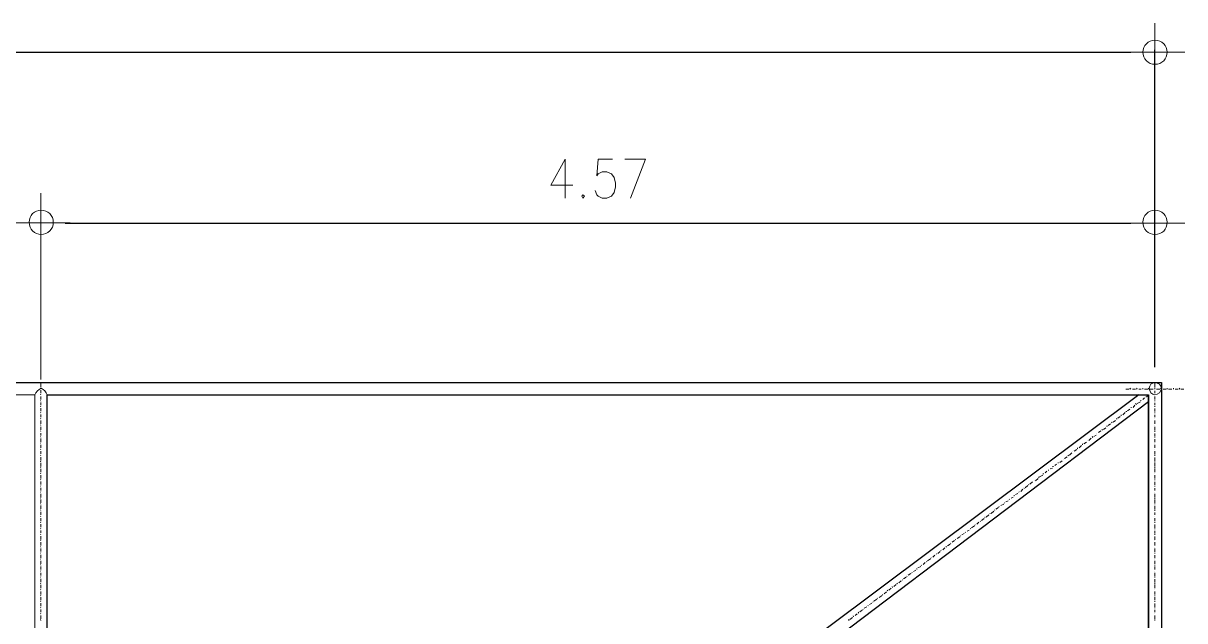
# Model space of a CAD drawing. Header units: millimetres. Extents: x 2928 to 3112, y 1220 to 1280.
# Drawn here: x 3078.04 to 3082.806, y 1253.401 to 1255.854 of the extents above; entities that cross this region are included whole.
import ezdxf

# ---------------------------------------------------------------- set-up
doc = ezdxf.new("R2010")
doc.units = ezdxf.units.MM

msp = doc.modelspace()

# ---------------------------------------------------------------- linework, layer by layer
at = {"color": 7, "linetype": 'Continuous', "lineweight": 9, "true_color": 0x000007}
for points in [[(3082.68352, 1255.85396), (3082.68352, 1255.61248), (3082.68352, 1255.61248)], [(3082.56444, 1255.73487), (3082.80592, 1255.73487), (3082.80592, 1255.73487)], [(3082.68352, 1255.15597), (3082.68352, 1254.91449), (3082.68352, 1254.91449)], [(3082.56444, 1255.03358), (3082.80592, 1255.03358), (3082.80592, 1255.03358)]]:
    msp.add_lwpolyline(points, dxfattribs=at)
at = {"color": 253, "linetype": 'Continuous', "lineweight": -2, "true_color": 0x9a9a9a}
for points in [[(3060.72848, 1255.73487), (3082.58428, 1255.73487), (3082.58428, 1255.73487)], [(3082.68352, 1254.44145), (3082.68352, 1255.74479), (3082.68352, 1255.74479)], [(3078.21114, 1255.03358), (3082.58428, 1255.03358), (3082.58428, 1255.03358)], [(3082.68352, 1254.44145), (3082.68352, 1255.04681), (3082.68352, 1255.04681)]]:
    msp.add_lwpolyline(points, dxfattribs=at)
at = {"color": 7, "linetype": 'Continuous', "lineweight": 20, "true_color": 0x000007}
for points in [[(3080.26374, 1255.13613), (3080.26374, 1255.29656), (3080.20419, 1255.18905), (3080.29516, 1255.18905)], [(3080.45725, 1255.29656), (3080.39936, 1255.29656), (3080.39275, 1255.2271), (3080.39936, 1255.23537), (3080.4159, 1255.24364), (3080.4341, 1255.24364), (3080.45395, 1255.23537), (3080.46387, 1255.22048), (3080.47049, 1255.19732), (3080.47049, 1255.18244), (3080.46387, 1255.15928), (3080.45395, 1255.1444), (3080.4341, 1255.13613), (3080.4159, 1255.13613), (3080.39936, 1255.1444), (3080.39275, 1255.14936), (3080.38613, 1255.16755)], [(3080.53168, 1255.13613), (3080.59288, 1255.29656), (3080.50853, 1255.29656)], [(3078.1119, 1254.91449), (3078.1119, 1255.15597), (3078.1119, 1255.15597)], [(3078.1119, 1255.15597), (3078.1119, 1254.91449), (3078.1119, 1254.91449)], [(3078.23264, 1255.03523), (3077.99116, 1255.03523), (3077.99116, 1255.03523)], [(3077.99116, 1255.03523), (3078.23264, 1255.03523), (3078.23264, 1255.03523)]]:
    msp.add_lwpolyline(points, dxfattribs=at)
msp.add_lwpolyline([(3080.33651, 1255.14936), (3080.33155, 1255.1444), (3080.33651, 1255.13613), (3080.34313, 1255.1444)], close=True, dxfattribs=at)
at = {"color": 253, "linetype": 'Continuous', "lineweight": 5, "true_color": 0x9a9a9a}
for points in [[(3078.1119, 1254.39183), (3078.1119, 1255.04681), (3078.1119, 1255.04681)], [(3078.1119, 1254.44311), (3078.1119, 1255.04681), (3078.1119, 1255.04681)]]:
    msp.add_lwpolyline(points, dxfattribs=at)
at = {"color": 252, "linetype": 'Continuous', "lineweight": 13, "true_color": 0x989898}
for points in [[(3078.1119, 1254.36041), (3078.1119, 1254.38025), (3078.1119, 1254.38025)], [(3078.1119, 1254.36041), (3078.1119, 1254.38025), (3078.1119, 1254.38025)], [(3078.1119, 1254.35379), (3078.11024, 1254.35544), (3078.11024, 1254.35544)], [(3078.1119, 1254.35379), (3078.11024, 1254.35544), (3078.11024, 1254.35544)], [(3078.1119, 1254.3356), (3078.1119, 1254.34717), (3078.1119, 1254.34717)], [(3078.1119, 1254.3356), (3078.1119, 1254.34717), (3078.1119, 1254.34717)], [(3078.1119, 1254.32898), (3078.11024, 1254.33063), (3078.11024, 1254.33063)], [(3078.1119, 1254.32898), (3078.11024, 1254.33063), (3078.11024, 1254.33063)], [(3078.1119, 1254.30252), (3078.11024, 1254.30582), (3078.11024, 1254.30582)], [(3078.1119, 1254.30252), (3078.11024, 1254.30582), (3078.11024, 1254.30582)], [(3078.1119, 1254.30913), (3078.1119, 1254.32236), (3078.1119, 1254.32236)], [(3078.1119, 1254.30913), (3078.1119, 1254.32236), (3078.1119, 1254.32236)], [(3078.1119, 1254.28598), (3078.1119, 1254.29755), (3078.1119, 1254.29755)], [(3078.1119, 1254.28598), (3078.1119, 1254.29755), (3078.1119, 1254.29755)], [(3078.1119, 1254.27936), (3078.11024, 1254.28267), (3078.11024, 1254.28267)], [(3078.1119, 1254.27936), (3078.11024, 1254.28267), (3078.11024, 1254.28267)], [(3078.1119, 1254.25455), (3078.11024, 1254.2562), (3078.11024, 1254.2562)], [(3078.1119, 1254.25455), (3078.11024, 1254.2562), (3078.11024, 1254.2562)], [(3078.1119, 1254.26117), (3078.1119, 1254.2744), (3078.1119, 1254.2744)], [(3078.1119, 1254.26117), (3078.1119, 1254.2744), (3078.1119, 1254.2744)], [(3078.1119, 1254.23636), (3078.1119, 1254.24794), (3078.1119, 1254.24794)], [(3078.1119, 1254.23636), (3078.1119, 1254.24794), (3078.1119, 1254.24794)], [(3078.1119, 1254.22974), (3078.11024, 1254.2314), (3078.11024, 1254.2314)], [(3078.1119, 1254.22974), (3078.11024, 1254.2314), (3078.11024, 1254.2314)], [(3078.1119, 1254.20328), (3078.11024, 1254.20493), (3078.11024, 1254.20493)], [(3078.1119, 1254.20328), (3078.11024, 1254.20493), (3078.11024, 1254.20493)], [(3078.1119, 1254.20989), (3078.1119, 1254.22313), (3078.1119, 1254.22313)], [(3078.1119, 1254.20989), (3078.1119, 1254.22313), (3078.1119, 1254.22313)], [(3078.1119, 1254.18508), (3078.1119, 1254.19666), (3078.1119, 1254.19666)], [(3078.1119, 1254.18508), (3078.1119, 1254.19666), (3078.1119, 1254.19666)], [(3078.1119, 1254.17847), (3078.11024, 1254.18012), (3078.11024, 1254.18012)], [(3078.1119, 1254.17847), (3078.11024, 1254.18012), (3078.11024, 1254.18012)], [(3078.1119, 1254.15531), (3078.11024, 1254.15697), (3078.11024, 1254.15697)], [(3078.1119, 1254.15531), (3078.11024, 1254.15697), (3078.11024, 1254.15697)], [(3078.1119, 1254.16193), (3078.1119, 1254.17185), (3078.1119, 1254.17185)], [(3078.1119, 1254.16193), (3078.1119, 1254.17185), (3078.1119, 1254.17185)], [(3078.1119, 1254.13546), (3078.1119, 1254.1487), (3078.1119, 1254.1487)], [(3078.1119, 1254.13546), (3078.1119, 1254.1487), (3078.1119, 1254.1487)], [(3078.1119, 1254.1305), (3078.11024, 1254.13216), (3078.11024, 1254.13216)], [(3078.1119, 1254.1305), (3078.11024, 1254.13216), (3078.11024, 1254.13216)], [(3078.1119, 1254.10404), (3078.11024, 1254.10569), (3078.11024, 1254.10569)], [(3078.1119, 1254.10404), (3078.11024, 1254.10569), (3078.11024, 1254.10569)], [(3078.1119, 1254.11065), (3078.1119, 1254.12389), (3078.1119, 1254.12389)], [(3078.1119, 1254.11065), (3078.1119, 1254.12389), (3078.1119, 1254.12389)], [(3078.1119, 1254.08584), (3078.1119, 1254.09742), (3078.1119, 1254.09742)], [(3078.1119, 1254.08584), (3078.1119, 1254.09742), (3078.1119, 1254.09742)], [(3078.1119, 1254.07923), (3078.11024, 1254.08088), (3078.11024, 1254.08088)], [(3078.1119, 1254.07923), (3078.11024, 1254.08088), (3078.11024, 1254.08088)], [(3078.1119, 1254.05276), (3078.11024, 1254.05607), (3078.11024, 1254.05607)], [(3078.1119, 1254.05276), (3078.11024, 1254.05607), (3078.11024, 1254.05607)], [(3078.1119, 1254.05938), (3078.1119, 1254.07261), (3078.1119, 1254.07261)], [(3078.1119, 1254.05938), (3078.1119, 1254.07261), (3078.1119, 1254.07261)], [(3078.1119, 1254.03457), (3078.1119, 1254.0478), (3078.1119, 1254.0478)], [(3078.1119, 1254.03457), (3078.1119, 1254.0478), (3078.1119, 1254.0478)], [(3078.1119, 1254.02961), (3078.11024, 1254.03126), (3078.11024, 1254.03126)], [(3078.1119, 1254.02961), (3078.11024, 1254.03126), (3078.11024, 1254.03126)], [(3078.1119, 1254.0048), (3078.11024, 1254.00645), (3078.11024, 1254.00645)], [(3078.1119, 1254.0048), (3078.11024, 1254.00645), (3078.11024, 1254.00645)], [(3078.1119, 1254.01141), (3078.1119, 1254.02465), (3078.1119, 1254.02465)], [(3078.1119, 1254.01141), (3078.1119, 1254.02465), (3078.1119, 1254.02465)], [(3078.1119, 1253.97999), (3078.11024, 1253.98164), (3078.11024, 1253.98164)], [(3078.1119, 1253.97999), (3078.11024, 1253.98164), (3078.11024, 1253.98164)], [(3078.1119, 1253.95353), (3078.11024, 1253.95518), (3078.11024, 1253.95518)], [(3078.1119, 1253.95353), (3078.11024, 1253.95518), (3078.11024, 1253.95518)], [(3078.1119, 1253.98495), (3078.1119, 1253.99818), (3078.1119, 1253.99818)], [(3078.1119, 1253.98495), (3078.1119, 1253.99818), (3078.1119, 1253.99818)], [(3078.1119, 1253.96014), (3078.1119, 1253.97337), (3078.1119, 1253.97337)], [(3078.1119, 1253.96014), (3078.1119, 1253.97337), (3078.1119, 1253.97337)], [(3082.16252, 1253.95683), (3082.15094, 1253.94691), (3082.15094, 1253.94691)], [(3082.16582, 1253.95849), (3082.16417, 1253.96014), (3082.16417, 1253.96014)], [(3078.1119, 1253.92872), (3078.11024, 1253.93037), (3078.11024, 1253.93037)], [(3078.1119, 1253.92872), (3078.11024, 1253.93037), (3078.11024, 1253.93037)], [(3078.1119, 1253.90391), (3078.11024, 1253.90556), (3078.11024, 1253.90556)], [(3078.1119, 1253.90391), (3078.11024, 1253.90556), (3078.11024, 1253.90556)], [(3078.1119, 1253.93533), (3078.1119, 1253.94691), (3078.1119, 1253.94691)], [(3078.1119, 1253.93533), (3078.1119, 1253.94691), (3078.1119, 1253.94691)], [(3078.1119, 1253.90887), (3078.1119, 1253.9221), (3078.1119, 1253.9221)], [(3078.1119, 1253.90887), (3078.1119, 1253.9221), (3078.1119, 1253.9221)], [(3082.10132, 1253.90887), (3082.09305, 1253.90391), (3082.09305, 1253.90391)], [(3082.10793, 1253.91383), (3082.10463, 1253.91548), (3082.10463, 1253.91548)], [(3082.12117, 1253.92375), (3082.11124, 1253.91879), (3082.11124, 1253.91879)], [(3082.12613, 1253.92872), (3082.12447, 1253.93037), (3082.12447, 1253.93037)], [(3082.14101, 1253.94195), (3082.13274, 1253.93202), (3082.13274, 1253.93202)], [(3082.14763, 1253.9436), (3082.14598, 1253.94526), (3082.14598, 1253.94526)], [(3078.1119, 1253.8791), (3078.11024, 1253.8824), (3078.11024, 1253.8824)], [(3078.1119, 1253.8791), (3078.11024, 1253.8824), (3078.11024, 1253.8824)], [(3078.1119, 1253.85429), (3078.11024, 1253.85594), (3078.11024, 1253.85594)], [(3078.1119, 1253.85429), (3078.11024, 1253.85594), (3078.11024, 1253.85594)], [(3078.1119, 1253.88571), (3078.1119, 1253.89894), (3078.1119, 1253.89894)], [(3078.1119, 1253.88571), (3078.1119, 1253.89894), (3078.1119, 1253.89894)], [(3078.1119, 1253.8609), (3078.1119, 1253.87413), (3078.1119, 1253.87413)], [(3078.1119, 1253.8609), (3078.1119, 1253.87413), (3078.1119, 1253.87413)], [(3082.02689, 1253.85429), (3082.02523, 1253.85594), (3082.02523, 1253.85594)], [(3082.04177, 1253.86586), (3082.0302, 1253.85925), (3082.0302, 1253.85925)], [(3082.04508, 1253.86917), (3082.04343, 1253.87083), (3082.04343, 1253.87083)], [(3082.06328, 1253.8791), (3082.0517, 1253.87413), (3082.0517, 1253.87413)], [(3082.06658, 1253.88406), (3082.06493, 1253.88571), (3082.06493, 1253.88571)], [(3082.08147, 1253.89398), (3082.07155, 1253.88902), (3082.07155, 1253.88902)], [(3082.08643, 1253.89894), (3082.08478, 1253.9006), (3082.08478, 1253.9006)], [(3078.1119, 1253.82948), (3078.11024, 1253.83113), (3078.11024, 1253.83113)], [(3078.1119, 1253.82948), (3078.11024, 1253.83113), (3078.11024, 1253.83113)], [(3078.1119, 1253.83609), (3078.1119, 1253.84767), (3078.1119, 1253.84767)], [(3078.1119, 1253.83609), (3078.1119, 1253.84767), (3078.1119, 1253.84767)], [(3078.1119, 1253.80963), (3078.1119, 1253.82286), (3078.1119, 1253.82286)], [(3078.1119, 1253.80963), (3078.1119, 1253.82286), (3078.1119, 1253.82286)], [(3081.96735, 1253.80797), (3081.96569, 1253.80963), (3081.96569, 1253.80963)], [(3081.98223, 1253.82121), (3081.97231, 1253.81294), (3081.97231, 1253.81294)], [(3081.98719, 1253.82451), (3081.98389, 1253.82617), (3081.98389, 1253.82617)], [(3082.00208, 1253.83609), (3081.9905, 1253.82617), (3081.9905, 1253.82617)], [(3082.00704, 1253.8394), (3082.00539, 1253.84105), (3082.00539, 1253.84105)], [(3082.02193, 1253.85098), (3082.012, 1253.84105), (3082.012, 1253.84105)], [(3078.1119, 1253.80301), (3078.11024, 1253.80632), (3078.11024, 1253.80632)], [(3078.1119, 1253.80301), (3078.11024, 1253.80632), (3078.11024, 1253.80632)], [(3078.1119, 1253.7782), (3078.11024, 1253.77986), (3078.11024, 1253.77986)], [(3078.1119, 1253.7782), (3078.11024, 1253.77986), (3078.11024, 1253.77986)], [(3078.1119, 1253.78482), (3078.1119, 1253.79805), (3078.1119, 1253.79805)], [(3078.1119, 1253.78482), (3078.1119, 1253.79805), (3078.1119, 1253.79805)], [(3078.1119, 1253.76166), (3078.1119, 1253.77159), (3078.1119, 1253.77159)], [(3078.1119, 1253.76166), (3078.1119, 1253.77159), (3078.1119, 1253.77159)], [(3081.90615, 1253.76332), (3081.90449, 1253.76497), (3081.90449, 1253.76497)], [(3081.92103, 1253.77324), (3081.91276, 1253.76828), (3081.91276, 1253.76828)], [(3081.92765, 1253.7782), (3081.926, 1253.77986), (3081.926, 1253.77986)], [(3081.94254, 1253.79143), (3081.93096, 1253.78316), (3081.93096, 1253.78316)], [(3081.94584, 1253.79309), (3081.94419, 1253.79474), (3081.94419, 1253.79474)], [(3081.96073, 1253.80632), (3081.95246, 1253.79805), (3081.95246, 1253.79805)], [(3078.1119, 1253.75505), (3078.11024, 1253.7567), (3078.11024, 1253.7567)], [(3078.1119, 1253.75505), (3078.11024, 1253.7567), (3078.11024, 1253.7567)], [(3078.1119, 1253.73024), (3078.11024, 1253.73189), (3078.11024, 1253.73189)], [(3078.1119, 1253.73024), (3078.11024, 1253.73189), (3078.11024, 1253.73189)], [(3078.1119, 1253.7352), (3078.1119, 1253.74843), (3078.1119, 1253.74843)], [(3078.1119, 1253.7352), (3078.1119, 1253.74843), (3078.1119, 1253.74843)], [(3078.1119, 1253.71039), (3078.1119, 1253.72362), (3078.1119, 1253.72362)], [(3078.1119, 1253.71039), (3078.1119, 1253.72362), (3078.1119, 1253.72362)], [(3081.8433, 1253.71535), (3081.83172, 1253.70873), (3081.83172, 1253.70873)], [(3081.8466, 1253.71866), (3081.84495, 1253.72031), (3081.84495, 1253.72031)], [(3081.86149, 1253.73024), (3081.85157, 1253.72362), (3081.85157, 1253.72362)], [(3081.86645, 1253.73354), (3081.86314, 1253.7352), (3081.86314, 1253.7352)], [(3081.88299, 1253.74512), (3081.87141, 1253.73851), (3081.87141, 1253.73851)], [(3081.8863, 1253.74843), (3081.88465, 1253.75008), (3081.88465, 1253.75008)], [(3081.90119, 1253.76001), (3081.89126, 1253.75339), (3081.89126, 1253.75339)], [(3078.1119, 1253.70377), (3078.11024, 1253.70543), (3078.11024, 1253.70543)], [(3078.1119, 1253.70377), (3078.11024, 1253.70543), (3078.11024, 1253.70543)], [(3078.1119, 1253.67896), (3078.11024, 1253.68062), (3078.11024, 1253.68062)], [(3078.1119, 1253.67896), (3078.11024, 1253.68062), (3078.11024, 1253.68062)], [(3078.1119, 1253.68558), (3078.1119, 1253.69716), (3078.1119, 1253.69716)], [(3078.1119, 1253.68558), (3078.1119, 1253.69716), (3078.1119, 1253.69716)], [(3078.1119, 1253.65912), (3078.1119, 1253.67235), (3078.1119, 1253.67235)], [(3078.1119, 1253.65912), (3078.1119, 1253.67235), (3078.1119, 1253.67235)], [(3081.78044, 1253.67069), (3081.77217, 1253.66242), (3081.77217, 1253.66242)], [(3081.78706, 1253.674), (3081.78541, 1253.67566), (3081.78541, 1253.67566)], [(3081.80195, 1253.68558), (3081.79202, 1253.67731), (3081.79202, 1253.67731)], [(3081.80691, 1253.68889), (3081.80525, 1253.69054), (3081.80525, 1253.69054)], [(3081.82179, 1253.70046), (3081.81352, 1253.69219), (3081.81352, 1253.69219)], [(3081.82841, 1253.70377), (3081.8251, 1253.70543), (3081.8251, 1253.70543)], [(3078.1119, 1253.65415), (3078.11024, 1253.65581), (3078.11024, 1253.65581)], [(3078.1119, 1253.65415), (3078.11024, 1253.65581), (3078.11024, 1253.65581)], [(3078.1119, 1253.62934), (3078.11024, 1253.63265), (3078.11024, 1253.63265)], [(3078.1119, 1253.62934), (3078.11024, 1253.63265), (3078.11024, 1253.63265)], [(3078.1119, 1253.63431), (3078.1119, 1253.64754), (3078.1119, 1253.64754)], [(3078.1119, 1253.63431), (3078.1119, 1253.64754), (3078.1119, 1253.64754)], [(3078.1119, 1253.61115), (3078.1119, 1253.62438), (3078.1119, 1253.62438)], [(3078.1119, 1253.61115), (3078.1119, 1253.62438), (3078.1119, 1253.62438)], [(3081.72256, 1253.62438), (3081.71098, 1253.61777), (3081.71098, 1253.61777)], [(3081.72586, 1253.62769), (3081.72421, 1253.62934), (3081.72421, 1253.62934)], [(3081.74075, 1253.64092), (3081.73248, 1253.63265), (3081.73248, 1253.63265)], [(3081.74736, 1253.64258), (3081.74571, 1253.64423), (3081.74571, 1253.64423)], [(3081.76225, 1253.65581), (3081.75067, 1253.64754), (3081.75067, 1253.64754)], [(3081.76556, 1253.65746), (3081.7639, 1253.65912), (3081.7639, 1253.65912)], [(3078.1119, 1253.60453), (3078.11024, 1253.60619), (3078.11024, 1253.60619)], [(3078.1119, 1253.60453), (3078.11024, 1253.60619), (3078.11024, 1253.60619)], [(3078.1119, 1253.57972), (3078.11024, 1253.58138), (3078.11024, 1253.58138)], [(3078.1119, 1253.57972), (3078.11024, 1253.58138), (3078.11024, 1253.58138)], [(3078.1119, 1253.58634), (3078.1119, 1253.59792), (3078.1119, 1253.59792)], [(3078.1119, 1253.58634), (3078.1119, 1253.59792), (3078.1119, 1253.59792)], [(3078.1119, 1253.55988), (3078.1119, 1253.57311), (3078.1119, 1253.57311)], [(3078.1119, 1253.55988), (3078.1119, 1253.57311), (3078.1119, 1253.57311)], [(3081.64813, 1253.56815), (3081.64647, 1253.5698), (3081.64647, 1253.5698)], [(3081.66301, 1253.57972), (3081.65143, 1253.57311), (3081.65143, 1253.57311)], [(3081.66632, 1253.58303), (3081.66467, 1253.58469), (3081.66467, 1253.58469)], [(3081.68121, 1253.59461), (3081.67128, 1253.58799), (3081.67128, 1253.58799)], [(3081.68782, 1253.59792), (3081.68617, 1253.59957), (3081.68617, 1253.59957)], [(3081.70271, 1253.6095), (3081.69278, 1253.60288), (3081.69278, 1253.60288)], [(3081.70767, 1253.6128), (3081.70436, 1253.61446), (3081.70436, 1253.61446)], [(3078.1119, 1253.55326), (3078.11024, 1253.55491), (3078.11024, 1253.55491)], [(3078.1119, 1253.55326), (3078.11024, 1253.55491), (3078.11024, 1253.55491)], [(3078.1119, 1253.52845), (3078.11024, 1253.5301), (3078.11024, 1253.5301)], [(3078.1119, 1253.52845), (3078.11024, 1253.5301), (3078.11024, 1253.5301)], [(3078.1119, 1253.53507), (3078.1119, 1253.5483), (3078.1119, 1253.5483)], [(3078.1119, 1253.53507), (3078.1119, 1253.5483), (3078.1119, 1253.5483)], [(3081.58693, 1253.52349), (3081.58527, 1253.5268), (3081.58527, 1253.5268)], [(3081.60181, 1253.53507), (3081.59189, 1253.5268), (3081.59189, 1253.5268)], [(3081.60678, 1253.53837), (3081.60512, 1253.54168), (3081.60512, 1253.54168)], [(3081.62166, 1253.54995), (3081.61174, 1253.54168), (3081.61174, 1253.54168)], [(3081.62662, 1253.55326), (3081.62497, 1253.55491), (3081.62497, 1253.55491)], [(3081.64151, 1253.56484), (3081.63324, 1253.55657), (3081.63324, 1253.55657)], [(3078.1119, 1253.50364), (3078.11024, 1253.50529), (3078.11024, 1253.50529)], [(3078.1119, 1253.50364), (3078.11024, 1253.50529), (3078.11024, 1253.50529)], [(3078.1119, 1253.48048), (3078.11024, 1253.48214), (3078.11024, 1253.48214)], [(3078.1119, 1253.48048), (3078.11024, 1253.48214), (3078.11024, 1253.48214)], [(3078.1119, 1253.5086), (3078.1119, 1253.52183), (3078.1119, 1253.52183)], [(3078.1119, 1253.5086), (3078.1119, 1253.52183), (3078.1119, 1253.52183)], [(3078.1119, 1253.48545), (3078.1119, 1253.49868), (3078.1119, 1253.49868)], [(3078.1119, 1253.48545), (3078.1119, 1253.49868), (3078.1119, 1253.49868)], [(3081.52738, 1253.47718), (3081.52573, 1253.47883), (3081.52573, 1253.47883)], [(3081.54227, 1253.49041), (3081.53069, 1253.48214), (3081.53069, 1253.48214)], [(3081.54558, 1253.49206), (3081.54392, 1253.49372), (3081.54392, 1253.49372)], [(3081.56377, 1253.50529), (3081.55219, 1253.49702), (3081.55219, 1253.49702)], [(3081.56708, 1253.50695), (3081.56543, 1253.5086), (3081.56543, 1253.5086)], [(3081.58197, 1253.52018), (3081.57204, 1253.51191), (3081.57204, 1253.51191)], [(3078.1119, 1253.45402), (3078.11024, 1253.45567), (3078.11024, 1253.45567)], [(3078.1119, 1253.45402), (3078.11024, 1253.45567), (3078.11024, 1253.45567)], [(3078.1119, 1253.42921), (3078.11024, 1253.43086), (3078.11024, 1253.43086)], [(3078.1119, 1253.42921), (3078.11024, 1253.43086), (3078.11024, 1253.43086)], [(3078.1119, 1253.46064), (3078.1119, 1253.47387), (3078.1119, 1253.47387)], [(3078.1119, 1253.46064), (3078.1119, 1253.47387), (3078.1119, 1253.47387)], [(3078.1119, 1253.43583), (3078.1119, 1253.4474), (3078.1119, 1253.4474)], [(3078.1119, 1253.43583), (3078.1119, 1253.4474), (3078.1119, 1253.4474)], [(3081.46122, 1253.42921), (3081.45295, 1253.42259), (3081.45295, 1253.42259)], [(3081.46784, 1253.43252), (3081.46619, 1253.43583), (3081.46619, 1253.43583)], [(3081.48273, 1253.4441), (3081.4728, 1253.43748), (3081.4728, 1253.43748)], [(3081.48603, 1253.4474), (3081.48438, 1253.44906), (3081.48438, 1253.44906)], [(3081.50092, 1253.45898), (3081.491, 1253.45237), (3081.491, 1253.45237)], [(3081.50754, 1253.46229), (3081.50588, 1253.46394), (3081.50588, 1253.46394)], [(3081.52242, 1253.47387), (3081.5125, 1253.46725), (3081.5125, 1253.46725)], [(3078.1119, 1253.40275), (3078.11024, 1253.40605), (3078.11024, 1253.40605)], [(3078.1119, 1253.40275), (3078.11024, 1253.40605), (3078.11024, 1253.40605)], [(3078.1119, 1253.40936), (3078.1119, 1253.42259), (3078.1119, 1253.42259)], [(3078.1119, 1253.40936), (3078.1119, 1253.42259), (3078.1119, 1253.42259)], [(3081.42815, 1253.40275), (3081.42649, 1253.40605), (3081.42649, 1253.40605)], [(3081.44303, 1253.41432), (3081.43145, 1253.40605), (3081.43145, 1253.40605)], [(3081.44634, 1253.41763), (3081.44469, 1253.42094), (3081.44469, 1253.42094)]]:
    msp.add_lwpolyline(points, dxfattribs=at)
at = {"color": 7, "linetype": 'Continuous', "lineweight": -2, "true_color": 0x000007}
for points in [[(3060.60278, 1250.87545), (3060.60278, 1254.3786), (3082.70999, 1254.3786), (3082.70999, 1250.87545)], [(3082.61736, 1254.32898), (3078.13836, 1250.97469), (3078.13836, 1250.97469)], [(3082.65706, 1254.29921), (3078.20452, 1250.92838), (3078.20452, 1250.92838)], [(3082.65706, 1250.92838), (3082.65706, 1254.32898), (3082.65706, 1254.32898)]]:
    msp.add_lwpolyline(points, dxfattribs=at)
at = {"color": 252, "linetype": 'Continuous', "lineweight": 5, "true_color": 0x989898}
for points in [[(3082.56444, 1254.35214), (3082.57767, 1254.35214), (3082.57767, 1254.35214)], [(3082.58428, 1254.35214), (3082.58098, 1254.35544), (3082.58098, 1254.35544)], [(3082.5909, 1254.35214), (3082.60413, 1254.35214), (3082.60413, 1254.35214)], [(3082.61075, 1254.35214), (3082.60744, 1254.35544), (3082.60744, 1254.35544)], [(3082.61736, 1254.35214), (3082.62729, 1254.35214), (3082.62729, 1254.35214)], [(3082.6339, 1254.35214), (3082.6339, 1254.35544), (3082.6339, 1254.35544)], [(3082.64052, 1254.35214), (3082.65375, 1254.35214), (3082.65375, 1254.35214)], [(3082.65706, 1254.35214), (3082.65706, 1254.35544), (3082.65706, 1254.35544)], [(3082.66367, 1254.35214), (3082.67691, 1254.35214), (3082.67691, 1254.35214)], [(3082.68352, 1254.35875), (3082.68352, 1254.3786), (3082.68352, 1254.3786)], [(3082.68352, 1254.35214), (3082.68352, 1254.35544), (3082.68352, 1254.35544)], [(3082.68352, 1254.35214), (3082.68352, 1254.35544), (3082.68352, 1254.35544)], [(3082.68352, 1254.3356), (3082.68352, 1254.34552), (3082.68352, 1254.34552)], [(3082.69014, 1254.35214), (3082.70337, 1254.35214), (3082.70337, 1254.35214)], [(3082.70999, 1254.35214), (3082.70668, 1254.35544), (3082.70668, 1254.35544)], [(3082.7166, 1254.35214), (3082.72983, 1254.35214), (3082.72983, 1254.35214)], [(3082.73314, 1254.35214), (3082.73314, 1254.35544), (3082.73314, 1254.35544)], [(3082.73976, 1254.35214), (3082.75299, 1254.35214), (3082.75299, 1254.35214)], [(3082.75961, 1254.35214), (3082.75961, 1254.35544), (3082.75961, 1254.35544)], [(3082.76622, 1254.35214), (3082.77945, 1254.35214), (3082.77945, 1254.35214)], [(3082.78607, 1254.35214), (3082.78276, 1254.35544), (3082.78276, 1254.35544)], [(3082.78938, 1254.35214), (3082.80261, 1254.35214), (3082.80261, 1254.35214)], [(3082.60082, 1254.28598), (3082.59421, 1254.27605), (3082.59421, 1254.27605)], [(3082.60744, 1254.28928), (3082.60413, 1254.29259), (3082.60413, 1254.29259)], [(3082.62398, 1254.29921), (3082.61075, 1254.29259), (3082.61075, 1254.29259)], [(3082.62729, 1254.30582), (3082.62398, 1254.30582), (3082.62398, 1254.30582)], [(3082.64052, 1254.31575), (3082.6339, 1254.30913), (3082.6339, 1254.30913)], [(3082.64713, 1254.31906), (3082.64713, 1254.32236), (3082.64713, 1254.32236)], [(3082.65706, 1254.32898), (3082.65044, 1254.32236), (3082.65044, 1254.32236)], [(3082.68352, 1254.30913), (3082.68352, 1254.32236), (3082.68352, 1254.32236)], [(3082.68352, 1254.30252), (3082.68352, 1254.30582), (3082.68352, 1254.30582)], [(3082.68352, 1254.28598), (3082.68352, 1254.2959), (3082.68352, 1254.2959)], [(3082.54128, 1254.23967), (3082.53136, 1254.23305), (3082.53136, 1254.23305)], [(3082.54459, 1254.24297), (3082.54459, 1254.24628), (3082.54459, 1254.24628)], [(3082.56113, 1254.2562), (3082.5512, 1254.24628), (3082.5512, 1254.24628)], [(3082.56774, 1254.25951), (3082.56444, 1254.25951), (3082.56444, 1254.25951)], [(3082.58098, 1254.26944), (3082.57105, 1254.26282), (3082.57105, 1254.26282)], [(3082.58759, 1254.27605), (3082.58428, 1254.27605), (3082.58428, 1254.27605)], [(3082.68352, 1254.27936), (3082.68352, 1254.28267), (3082.68352, 1254.28267)], [(3082.68352, 1254.25951), (3082.68352, 1254.27274), (3082.68352, 1254.27274)], [(3082.68352, 1254.2529), (3082.68352, 1254.2562), (3082.68352, 1254.2562)], [(3082.68352, 1254.23636), (3082.68352, 1254.24628), (3082.68352, 1254.24628)], [(3082.48174, 1254.19335), (3082.47181, 1254.18674), (3082.47181, 1254.18674)], [(3082.48835, 1254.19997), (3082.48504, 1254.19997), (3082.48504, 1254.19997)], [(3082.50158, 1254.20989), (3082.49166, 1254.20328), (3082.49166, 1254.20328)], [(3082.5082, 1254.2132), (3082.50489, 1254.21651), (3082.50489, 1254.21651)], [(3082.52143, 1254.22313), (3082.51151, 1254.21651), (3082.51151, 1254.21651)], [(3082.52805, 1254.22974), (3082.52474, 1254.22974), (3082.52474, 1254.22974)], [(3082.68352, 1254.20989), (3082.68352, 1254.22313), (3082.68352, 1254.22313)], [(3082.68352, 1254.18343), (3082.68352, 1254.19666), (3082.68352, 1254.19666)], [(3082.42219, 1254.15035), (3082.41227, 1254.14043), (3082.41227, 1254.14043)], [(3082.42881, 1254.15366), (3082.4255, 1254.15697), (3082.4255, 1254.15697)], [(3082.44204, 1254.16358), (3082.43212, 1254.15697), (3082.43212, 1254.15697)], [(3082.46189, 1254.18012), (3082.45196, 1254.17351), (3082.45196, 1254.17351)], [(3082.4685, 1254.18343), (3082.4652, 1254.18674), (3082.4652, 1254.18674)], [(3082.68352, 1254.17681), (3082.68352, 1254.18012), (3082.68352, 1254.18012)], [(3082.68352, 1254.16027), (3082.68352, 1254.1702), (3082.68352, 1254.1702)], [(3082.68352, 1254.15366), (3082.68352, 1254.15697), (3082.68352, 1254.15697)], [(3082.68352, 1254.13381), (3082.68352, 1254.14704), (3082.68352, 1254.14704)], [(3082.36265, 1254.10404), (3082.35272, 1254.09742), (3082.35272, 1254.09742)], [(3082.36596, 1254.10735), (3082.36596, 1254.11065), (3082.36596, 1254.11065)], [(3082.3825, 1254.12058), (3082.37257, 1254.11065), (3082.37257, 1254.11065)], [(3082.3858, 1254.12389), (3082.3858, 1254.12719), (3082.3858, 1254.12719)], [(3082.40234, 1254.13381), (3082.39242, 1254.12719), (3082.39242, 1254.12719)], [(3082.68352, 1254.11065), (3082.68352, 1254.12389), (3082.68352, 1254.12389)], [(3082.68352, 1254.08419), (3082.68352, 1254.09742), (3082.68352, 1254.09742)], [(3082.28657, 1254.0478), (3082.28657, 1254.05111), (3082.28657, 1254.05111)], [(3082.3031, 1254.05773), (3082.29318, 1254.05111), (3082.29318, 1254.05111)], [(3082.32295, 1254.07427), (3082.31303, 1254.06765), (3082.31303, 1254.06765)], [(3082.32957, 1254.07757), (3082.32626, 1254.08088), (3082.32626, 1254.08088)], [(3082.3428, 1254.09081), (3082.33288, 1254.08088), (3082.33288, 1254.08088)], [(3082.68352, 1254.07757), (3082.68352, 1254.08088), (3082.68352, 1254.08088)], [(3082.68352, 1254.05773), (3082.68352, 1254.07096), (3082.68352, 1254.07096)], [(3082.68352, 1254.05111), (3082.68352, 1254.05442), (3082.68352, 1254.05442)], [(3082.68352, 1254.03457), (3082.68352, 1254.0478), (3082.68352, 1254.0478)], [(3082.22702, 1254.0048), (3082.22371, 1254.0048), (3082.22371, 1254.0048)], [(3082.24025, 1254.01472), (3082.23364, 1254.00811), (3082.23364, 1254.00811)], [(3082.24687, 1254.01803), (3082.24687, 1254.02134), (3082.24687, 1254.02134)], [(3082.26341, 1254.02795), (3082.25349, 1254.02465), (3082.25349, 1254.02465)], [(3082.26672, 1254.03457), (3082.26341, 1254.03457), (3082.26341, 1254.03457)], [(3082.27995, 1254.04449), (3082.27333, 1254.03788), (3082.27333, 1254.03788)], [(3082.68352, 1254.02795), (3082.68352, 1254.03126), (3082.68352, 1254.03126)], [(3082.68352, 1254.01141), (3082.68352, 1254.02465), (3082.68352, 1254.02465)], [(3082.18071, 1253.97172), (3082.17079, 1253.9618), (3082.17079, 1253.9618)], [(3082.20387, 1253.98495), (3082.19394, 1253.97503), (3082.19394, 1253.97503)], [(3082.20717, 1253.98826), (3082.20717, 1253.99157), (3082.20717, 1253.99157)], [(3082.22371, 1253.99818), (3082.21048, 1253.99157), (3082.21048, 1253.99157)], [(3082.68352, 1253.98495), (3082.68352, 1253.99818), (3082.68352, 1253.99818)], [(3082.68352, 1253.97833), (3082.68352, 1253.98164), (3082.68352, 1253.98164)], [(3082.68352, 1253.95849), (3082.68352, 1253.97172), (3082.68352, 1253.97172)], [(3082.68352, 1253.95187), (3082.68352, 1253.95518), (3082.68352, 1253.95518)], [(3082.68352, 1253.93533), (3082.68352, 1253.94526), (3082.68352, 1253.94526)], [(3082.68352, 1253.90887), (3082.68352, 1253.9221), (3082.68352, 1253.9221)], [(3082.68352, 1253.90225), (3082.68352, 1253.90556), (3082.68352, 1253.90556)], [(3082.68352, 1253.88571), (3082.68352, 1253.89894), (3082.68352, 1253.89894)], [(3082.68352, 1253.8791), (3082.68352, 1253.8824), (3082.68352, 1253.8824)], [(3082.68352, 1253.85925), (3082.68352, 1253.87248), (3082.68352, 1253.87248)], [(3082.68352, 1253.85263), (3082.68352, 1253.85594), (3082.68352, 1253.85594)], [(3082.68352, 1253.83609), (3082.68352, 1253.84602), (3082.68352, 1253.84602)], [(3082.68352, 1253.80963), (3082.68352, 1253.82286), (3082.68352, 1253.82286)], [(3082.68352, 1253.80301), (3082.68352, 1253.80632), (3082.68352, 1253.80632)], [(3082.68352, 1253.78316), (3082.68352, 1253.7964), (3082.68352, 1253.7964)], [(3082.68352, 1253.77655), (3082.68352, 1253.77986), (3082.68352, 1253.77986)], [(3082.68352, 1253.76001), (3082.68352, 1253.76993), (3082.68352, 1253.76993)], [(3082.68352, 1253.75339), (3082.68352, 1253.7567), (3082.68352, 1253.7567)], [(3082.68352, 1253.73354), (3082.68352, 1253.74678), (3082.68352, 1253.74678)], [(3082.68352, 1253.71039), (3082.68352, 1253.72362), (3082.68352, 1253.72362)], [(3082.68352, 1253.68392), (3082.68352, 1253.69716), (3082.68352, 1253.69716)], [(3082.68352, 1253.67731), (3082.68352, 1253.68062), (3082.68352, 1253.68062)], [(3082.68352, 1253.65746), (3082.68352, 1253.67069), (3082.68352, 1253.67069)], [(3082.68352, 1253.63431), (3082.68352, 1253.64754), (3082.68352, 1253.64754)], [(3082.68352, 1253.62769), (3082.68352, 1253.631), (3082.68352, 1253.631)], [(3082.68352, 1253.61115), (3082.68352, 1253.62438), (3082.68352, 1253.62438)], [(3082.68352, 1253.58469), (3082.68352, 1253.59792), (3082.68352, 1253.59792)], [(3082.68352, 1253.57807), (3082.68352, 1253.58138), (3082.68352, 1253.58138)], [(3082.68352, 1253.55822), (3082.68352, 1253.57145), (3082.68352, 1253.57145)], [(3082.68352, 1253.55161), (3082.68352, 1253.55491), (3082.68352, 1253.55491)], [(3082.68352, 1253.53507), (3082.68352, 1253.5483), (3082.68352, 1253.5483)], [(3082.68352, 1253.5086), (3082.68352, 1253.52183), (3082.68352, 1253.52183)], [(3082.68352, 1253.50199), (3082.68352, 1253.50529), (3082.68352, 1253.50529)], [(3082.68352, 1253.48545), (3082.68352, 1253.49868), (3082.68352, 1253.49868)], [(3082.68352, 1253.47883), (3082.68352, 1253.48214), (3082.68352, 1253.48214)], [(3082.68352, 1253.45898), (3082.68352, 1253.47221), (3082.68352, 1253.47221)], [(3082.68352, 1253.45237), (3082.68352, 1253.45567), (3082.68352, 1253.45567)], [(3082.68352, 1253.43583), (3082.68352, 1253.44575), (3082.68352, 1253.44575)], [(3082.68352, 1253.40936), (3082.68352, 1253.42259), (3082.68352, 1253.42259)], [(3082.68352, 1253.40275), (3082.68352, 1253.40605), (3082.68352, 1253.40605)]]:
    msp.add_lwpolyline(points, dxfattribs=at)
at = {"color": 7, "linetype": 'Continuous', "lineweight": 5, "true_color": 0x000007}
msp.add_lwpolyline([(3071.67623, 1250.92838), (3078.08709, 1250.92838), (3078.08709, 1254.32898), (3071.67623, 1254.32898)], close=True, dxfattribs=at)
msp.add_lwpolyline([(3078.13836, 1250.92838), (3078.13836, 1254.32898), (3078.13836, 1254.32898)], dxfattribs=at)
at = {"color": 7, "linetype": 'Continuous', "lineweight": -2, "true_color": 0x000007}
msp.add_lwpolyline([(3082.65706, 1250.92838), (3078.13836, 1250.92838), (3078.13836, 1254.32898), (3082.65706, 1254.32898)], close=True, dxfattribs=at)
at = {"color": 252, "linetype": 'Continuous', "lineweight": 5, "true_color": 0x989898}
for points in [[(3082.68352, 1254.32898), (3082.68352, 1254.32898)], [(3082.68352, 1254.22974), (3082.68352, 1254.22974)], [(3082.68352, 1254.20328), (3082.68352, 1254.20328)], [(3082.44535, 1254.1702), (3082.44535, 1254.1702)], [(3082.34611, 1254.09411), (3082.34611, 1254.09411)], [(3082.40565, 1254.14043), (3082.40565, 1254.14043)], [(3082.68352, 1254.1305), (3082.68352, 1254.1305)], [(3082.68352, 1254.10404), (3082.68352, 1254.10404)], [(3082.30641, 1254.06434), (3082.30641, 1254.06434)], [(3082.68352, 1254.0048), (3082.68352, 1254.0048)], [(3082.18733, 1253.97503), (3082.18733, 1253.97503)], [(3082.68352, 1253.92872), (3082.68352, 1253.92872)], [(3082.68352, 1253.82948), (3082.68352, 1253.82948)], [(3082.68352, 1253.73024), (3082.68352, 1253.73024)], [(3082.68352, 1253.70377), (3082.68352, 1253.70377)], [(3082.68352, 1253.65415), (3082.68352, 1253.65415)], [(3082.68352, 1253.60453), (3082.68352, 1253.60453)], [(3082.68352, 1253.52845), (3082.68352, 1253.52845)], [(3082.68352, 1253.42921), (3082.68352, 1253.42921)]]:
    msp.add_lwpolyline(points, close=True, dxfattribs=at)
at = {"color": 7, "linetype": 'Continuous', "lineweight": 9, "true_color": 0x000007}
for points in [[(3082.73314, 1255.73487), (3082.73314, 1255.76133), (3082.71329, 1255.78449), (3082.68352, 1255.78449), (3082.68352, 1255.78449), (3082.65706, 1255.78449), (3082.6339, 1255.76133), (3082.6339, 1255.73487), (3082.6339, 1255.73487), (3082.6339, 1255.70841), (3082.65706, 1255.68525), (3082.68352, 1255.68525), (3082.68352, 1255.68525), (3082.71329, 1255.68525), (3082.73314, 1255.70841), (3082.73314, 1255.73487)], [(3082.73314, 1255.03689), (3082.73314, 1255.06335), (3082.71329, 1255.08651), (3082.68352, 1255.08651), (3082.68352, 1255.08651), (3082.65706, 1255.08651), (3082.6339, 1255.06335), (3082.6339, 1255.03689), (3082.6339, 1255.03689), (3082.6339, 1255.00712), (3082.65706, 1254.98727), (3082.68352, 1254.98727), (3082.68352, 1254.98727), (3082.71329, 1254.98727), (3082.73314, 1255.00712), (3082.73314, 1255.03689)], [(3082.70999, 1254.35544), (3082.70999, 1254.36868), (3082.69675, 1254.3786), (3082.68352, 1254.3786), (3082.68352, 1254.3786), (3082.67029, 1254.3786), (3082.66037, 1254.36868), (3082.66037, 1254.35544), (3082.66037, 1254.35544), (3082.66037, 1254.34221), (3082.67029, 1254.32898), (3082.68352, 1254.32898), (3082.68352, 1254.32898), (3082.69675, 1254.32898), (3082.70999, 1254.34221), (3082.70999, 1254.35544)]]:
    msp.add_open_spline(points, degree=3, knots=[0, 0, 0, 0, 0.0625, 0.0625, 0.0625, 0.062501, 0.125, 0.125, 0.125, 0.125001, 0.1875, 0.1875, 0.1875, 0.187501, 1, 1, 1, 1], dxfattribs=at)
at = {"color": 7, "linetype": 'Continuous', "lineweight": 20, "true_color": 0x000007}
for points in [[(3078.06393, 1255.03689), (3078.06393, 1255.00877), (3078.08543, 1254.98727), (3078.11355, 1254.98727), (3078.11355, 1254.98727), (3078.14002, 1254.98727), (3078.16317, 1255.00877), (3078.16317, 1255.03689), (3078.16317, 1255.03689), (3078.16317, 1255.06501), (3078.14002, 1255.08651), (3078.11355, 1255.08651), (3078.11355, 1255.08651), (3078.08543, 1255.08651), (3078.06393, 1255.06501), (3078.06393, 1255.03689)], [(3078.16317, 1255.03689), (3078.16317, 1255.06501), (3078.14002, 1255.08651), (3078.11355, 1255.08651), (3078.11355, 1255.08651), (3078.08543, 1255.08651), (3078.06393, 1255.06501), (3078.06393, 1255.03689), (3078.06393, 1255.03689), (3078.06393, 1255.00877), (3078.08543, 1254.98727), (3078.11355, 1254.98727), (3078.11355, 1254.98727), (3078.14002, 1254.98727), (3078.16317, 1255.00877), (3078.16317, 1255.03689)]]:
    msp.add_open_spline(points, degree=3, knots=[0, 0, 0, 0, 0.0625, 0.0625, 0.0625, 0.062501, 0.125, 0.125, 0.125, 0.125001, 0.1875, 0.1875, 0.1875, 0.187501, 1, 1, 1, 1], dxfattribs=at)
at = {"color": 7, "linetype": 'Continuous', "lineweight": 5, "true_color": 0x000007}
for points in [[(3078.11355, 1254.35544), (3078.10197, 1254.35048), (3078.09205, 1254.34056), (3078.08709, 1254.32898)], [(3078.13836, 1254.32898), (3078.1334, 1254.34056), (3078.12513, 1254.35048), (3078.11355, 1254.35544)]]:
    msp.add_open_spline(points, degree=3, dxfattribs=at)

doc.saveas('drawing.dxf')
